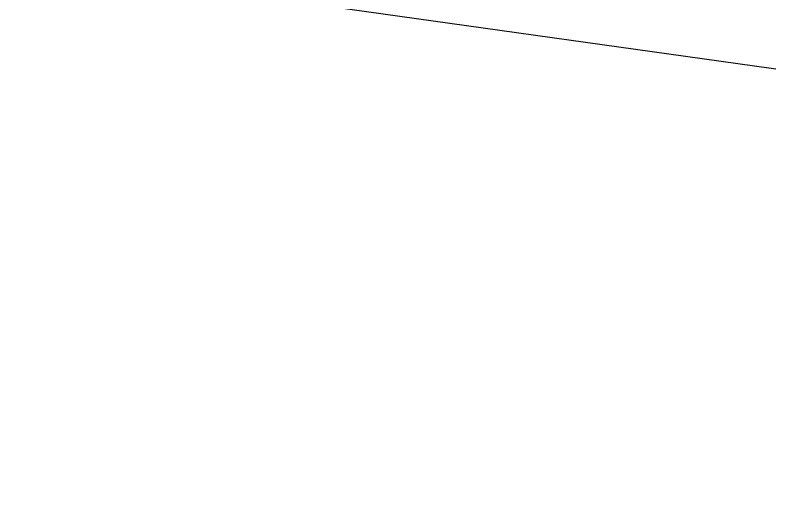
# Model space of a CAD drawing. Header units: inches. Extents: x 12 to 499, y -1 to 336.
# Drawn here: x 221.3067 to 221.727, y 104.824 to 105.0887 of the extents above; entities that cross this region are included whole.
import ezdxf

# ---------------------------------------------------------------- set-up
doc = ezdxf.new("R2010")
doc.units = ezdxf.units.IN
doc.layers.add('Layer2', color=1, linetype='Continuous')

msp = doc.modelspace()

# ---------------------------------------------------------------- linework, layer by layer
at = {"layer": 'Layer2', "lineweight": 30, "elevation": 98.301}
msp.add_lwpolyline([(264.0023, 88.42938), (248.3693, 93.14138), (246.0343, 95.76238), (244.3163, 97.00438), (232.3783, 103.17038), (222.0033, 105.02038), (209.3463, 106.79438)], dxfattribs=at)
at = {"layer": 'Layer2', "color": 3, "lineweight": 30}
msp.add_spline([(248.96773, 75.66944), (235.03502, 79.50561), (234.05596, 86.80185), (226.14821, 91.54064), (223.21104, 90.86367), (214.02299, 94.39897), (206.37053, 96.59182), (198.26617, 97.66313), (190.87689, 101.35321), (183.01089, 110.75695), (181.58071, 116.82772), (178.60116, 127.18375), (177.83537, 140.06102), (178.43508, 153.08867), (181.18987, 163.29756), (178.27864, 174.00296), (168.08933, 177.70359), (166.23673, 166.07304), (148.63702, 135.01418), (144.46583, 127.92746), (135.82003, 120.20818), (126.12625, 114.58226), (114.86052, 112.8814), (103.98777, 109.87219), (95.73496, 103.72293), (91.28106, 105.16212)], degree=3, dxfattribs=at)
msp.add_spline([(248.96773, 75.66944), (235.03502, 79.50561), (234.05596, 86.80185), (226.14821, 91.54064), (223.21104, 90.86367), (214.02299, 94.39897), (206.37053, 96.59182), (198.26617, 97.66313), (190.87689, 101.35321), (183.01089, 110.75695), (181.58071, 116.82772), (178.60116, 127.18375), (177.83537, 140.06102), (178.43508, 153.08867), (181.18987, 163.29756), (178.27864, 174.00296), (168.08933, 177.70359), (166.23673, 166.07304), (148.63702, 135.01418), (144.46583, 127.92746), (135.82003, 120.20818), (126.12625, 114.58226), (114.86052, 112.8814), (103.98777, 109.87219), (95.73496, 103.72293), (91.28106, 105.16212)], degree=3, dxfattribs=at)

doc.saveas('drawing.dxf')
